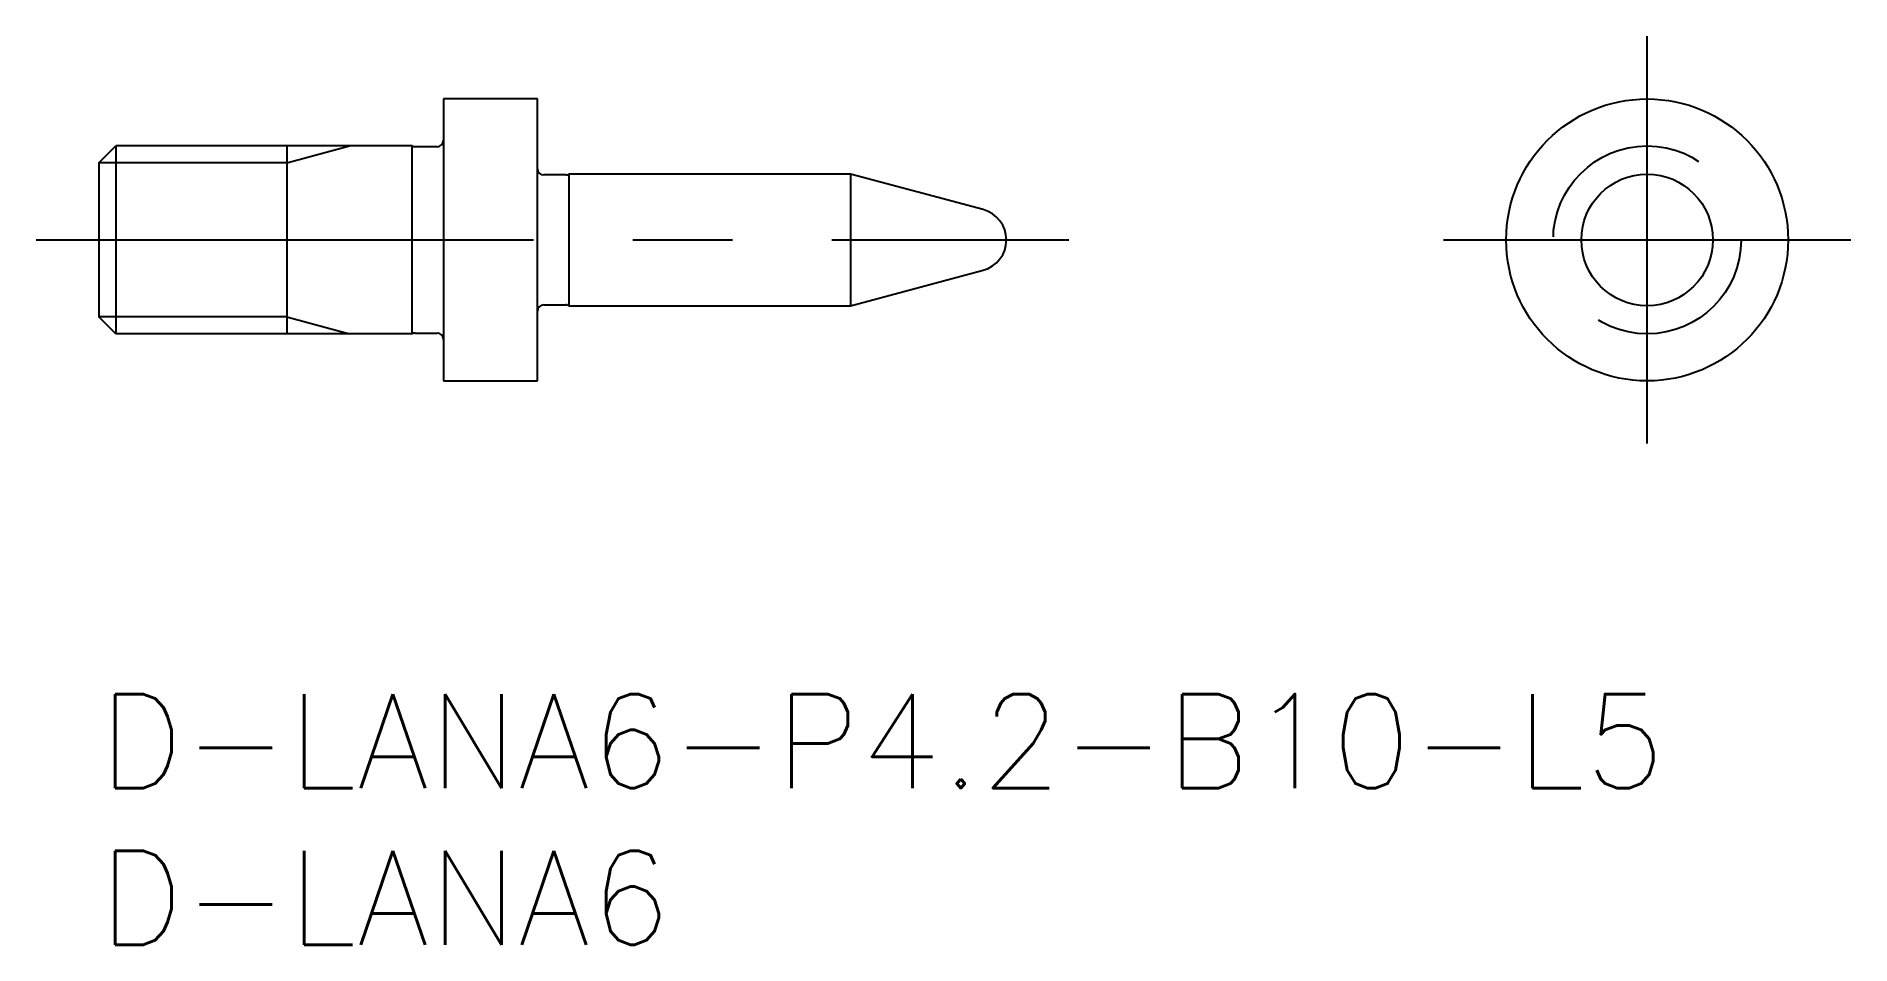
# Model space of a CAD drawing. Extents: x -2 to 55.9, y -8 to 21.
import ezdxf

# ---------------------------------------------------------------- set-up
doc = ezdxf.new("R2010")
doc.units = 0
doc.header["$LTSCALE"] = 0.5
doc.linetypes.add('CENTER', pattern=[50.8, 31.75, -6.35, 6.35, -6.35])
doc.linetypes.add('DASHED', pattern=[19.05, 12.7, -6.35])
for name, color, linetype in [('MSM_CENTER', 1, 'CENTER'), ('MSM_CONTINUOUS', 7, 'CONTINUOUS'), ('MSM_DASHED', 4, 'DASHED'), ('MSM_NARROW', 5, 'CONTINUOUS'), ('MSM_PART_NUMBER', 7, 'CONTINUOUS')]:
    doc.layers.add(name, color=color, linetype=linetype)
doc.styles.get("Standard").update_dxf_attribs({"font": 'txt.shx', "height": 0.5, "bigfont": 'bigfont.shx'})

# ---------------------------------------------------------------- blocks, each defined once
blk = doc.blocks.new('*U18')
at = {"layer": 'MSM_PART_NUMBER'}
blk.add_text('D-LANA6-P4.2-B10-L5', height=3, dxfattribs=at).set_placement((0, -3))
blk = doc.blocks.new('*U19')
at = {"layer": 'MSM_PART_NUMBER'}
blk.add_text('D-LANA6', height=3, dxfattribs=at).set_placement((0, -8))

msp = doc.modelspace()

# ---------------------------------------------------------------- linework, layer by layer
at = {"layer": 'MSM_CENTER'}
for p, q in [((49.431, 8), (49.431, 21)), ((-2, 14.5), (30.969, 14.5)), ((42.931, 14.5), (55.931, 14.5))]:
    msp.add_line(p, q, dxfattribs=at)
at = {"layer": 'MSM_CONTINUOUS'}
for p, q in [((14, 19), (11, 19)), ((11, 19), (11, 10)), ((14, 10), (14, 19)), ((0, 16.958), (0.542, 17.5)), ((10, 17.5), (0.542, 17.5)), ((0.542, 17.5), (0.542, 11.5)), ((6, 17.5), (6, 11.5)), ((10, 11.5), (10, 17.5)), ((10.8, 17.475), (10.097, 17.475)), ((0, 16.958), (0, 12.042)), ((14.903, 16.575), (14.2, 16.575)), ((24, 16.6), (15, 16.6)), ((15, 16.6), (15, 12.4)), ((28.232, 15.466), (24, 16.6)), ((24, 16.6), (24, 12.4)), ((24, 12.4), (28.232, 13.534)), ((14.2, 12.425), (14.903, 12.425)), ((15, 12.4), (24, 12.4)), ((0.542, 11.5), (0, 12.042)), ((10, 11.5), (0.542, 11.5)), ((10.097, 11.525), (10.8, 11.525)), ((11, 10), (14, 10))]:
    msp.add_line(p, q, dxfattribs=at)
for radius in [4.5, 2.1]:
    msp.add_circle((49.431, 14.5), radius, dxfattribs=at)
for centre, radius, start, end in [((10.097, 17.675), 0.2, 241.04498, 270), ((10.8, 17.675), 0.2, 270, 0), ((14.2, 16.775), 0.2, 180, 270), ((14.903, 16.775), 0.2, 270, 298.95502), ((27.974, 14.5), 1, 285, 75), ((14.2, 12.225), 0.2, 90, 180), ((14.903, 12.225), 0.2, 61.04498, 90), ((10.097, 11.325), 0.2, 90, 118.95502), ((10.8, 11.325), 0.2, 0, 90)]:
    msp.add_arc(centre, radius, start, end, dxfattribs=at)
at = {"layer": 'MSM_DASHED'}
msp.add_circle((49.431, 14.5), 3, dxfattribs=at)
at = {"layer": 'MSM_NARROW'}
for p, q in [((6, 16.958), (8, 17.5)), ((6, 16.958), (0, 16.958)), ((6, 12.042), (0, 12.042)), ((6, 12.042), (8, 11.5))]:
    msp.add_line(p, q, dxfattribs=at)

# ---------------------------------------------------------------- block references
at = {"layer": 'MSM_CONTINUOUS'}
for name in ['*U18', '*U19']:
    msp.add_blockref(name, (0, 0), dxfattribs=at)

doc.saveas('drawing.dxf')
